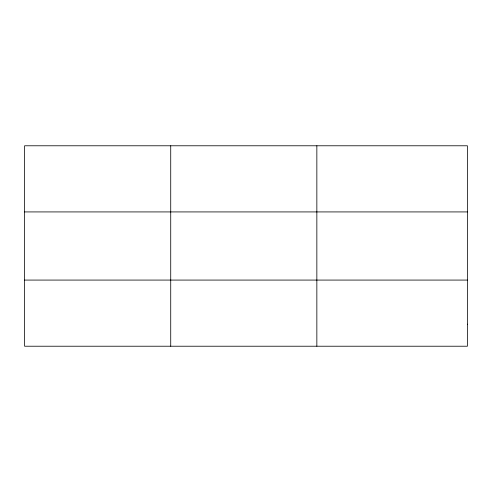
<?xml version="1.0" encoding="UTF-8"?>
<svg xmlns="http://www.w3.org/2000/svg" width="492" height="492" viewBox="0 0 492 492"><rect width="100%" height="100%" fill="white"/><g stroke="black" fill="none" stroke-linecap="round" stroke-linejoin="round"><path stroke-width="0.74" d="M170.724 346.22L170.724 145.78M316.848 346.22L316.848 145.78M24.6 211.923L467.4 211.923M24.6 280.077L467.4 280.077M467.4 324.173L467.4 346.22L24.6 346.22L24.6 145.78L467.4 145.78L467.4 324.173"/></g></svg>
